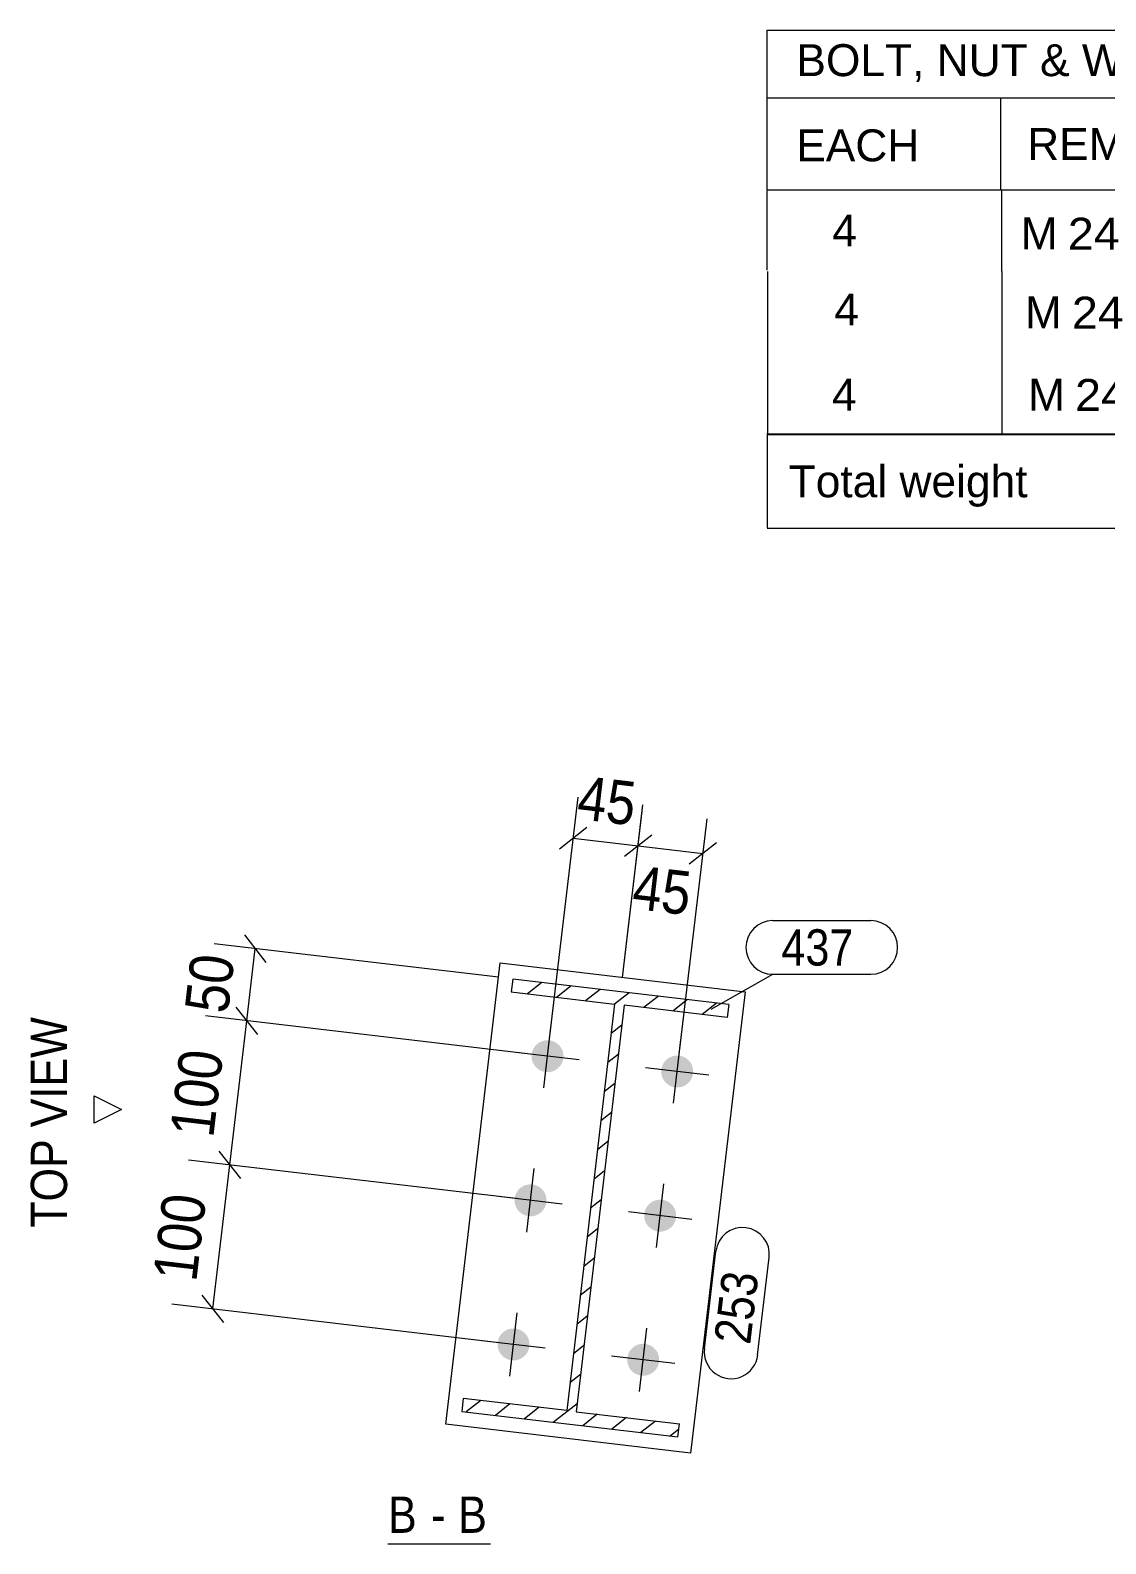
# Model space of a CAD drawing. Header units: millimetres. Extents: x 2 to 825, y 1 to 579.
# Drawn here: x 638 to 712.1, y 369.1 to 473.4 of the extents above; entities that cross this region are included whole.
import ezdxf

# ---------------------------------------------------------------- set-up
doc = ezdxf.new("R2010")
doc.units = ezdxf.units.MM
doc.linetypes.add('XKITLINE00', pattern=[0])
doc.linetypes.add('XKITLINE03', pattern=[6, 3, -1, 1, -1])
for name, color, linetype, lineweight in [('Bolt', 3, 'Continuous', 0), ('Dimensions', 7, 'Continuous', 0), ('OtherObjectType', 7, 'Continuous', 0), ('Part', 2, 'Continuous', 0), ('PartMark', 7, 'Continuous', 0)]:
    doc.layers.add(name, color=color, linetype=linetype, lineweight=lineweight)
doc.styles.add('ARIAL', font='ARIAL.TTF')
doc.styles.add('ARIAL_NARROW', font='ARIALN.TTF')

# ---------------------------------------------------------------- blocks, each defined once
blk = doc.blocks.new('*A2')
at = {"layer": 'Part', "color": 7, "linetype": 'XKITLINE00', "lineweight": 0}
for p, q in [((673.25, 407.78), (672.25, 407)), ((675.26, 407.55), (674.26, 406.76)), ((677.26, 407.31), (676.26, 406.52)), ((679.27, 407.07), (678.26, 406.28)), ((681.28, 406.84), (680.28, 406.05)), ((683.28, 406.6), (682.28, 405.81)), ((685.29, 406.36), (684.29, 405.57)), ((678.75, 404.84), (678.03, 404.27)), ((678.51, 402.83), (677.79, 402.27)), ((678.27, 400.83), (677.55, 400.26)), ((678.04, 398.82), (677.32, 398.25)), ((677.8, 396.82), (677.08, 396.25)), ((677.56, 394.81), (676.84, 394.24)), ((677.33, 392.8), (676.61, 392.23)), ((677.09, 390.8), (676.37, 390.23)), ((676.85, 388.79), (676.13, 388.22)), ((676.62, 386.78), (675.89, 386.21)), ((676.38, 384.78), (675.66, 384.21)), ((676.14, 382.77), (675.42, 382.2)), ((675.91, 380.76), (675.18, 380.19)), ((669.03, 378.98), (668.03, 378.19)), ((671.04, 378.74), (670.04, 377.95)), ((675.67, 378.76), (674.05, 377.48)), ((673.05, 378.51), (672.05, 377.72)), ((677.06, 378.03), (676.06, 377.24)), ((679.07, 377.8), (678.07, 377.01)), ((681.07, 377.56), (680.07, 376.77)), ((682.69, 377.01), (682.08, 376.53))]:
    blk.add_line(p, q, dxfattribs=at)
blk = doc.blocks.new('*A102')
at = {"layer": 'Bolt'}
for points in [[(672.55, 402.86), (672.55, 402.89), (672.56, 402.91), (672.56, 402.94), (672.57, 402.97), (672.57, 402.99), (672.58, 403.02), (672.59, 403.04), (672.6, 403.07), (672.61, 403.09), (672.62, 403.12), (672.63, 403.14), (672.64, 403.17), (672.65, 403.19), (672.66, 403.22), (672.68, 403.24), (672.69, 403.26), (672.7, 403.29), (672.72, 403.31), (672.73, 403.33), (672.75, 403.35), (672.77, 403.38), (672.78, 403.4), (672.8, 403.42), (672.82, 403.44), (672.84, 403.46), (672.85, 403.48), (672.87, 403.5), (672.89, 403.51), (672.91, 403.53), (672.93, 403.55), (672.96, 403.57), (672.98, 403.58), (673, 403.6), (673.02, 403.62), (673.04, 403.63), (673.07, 403.64), (673.09, 403.66), (673.11, 403.67), (673.14, 403.68), (673.16, 403.7), (673.19, 403.71), (673.21, 403.72), (673.24, 403.73), (673.26, 403.74), (673.29, 403.75), (673.31, 403.75), (673.34, 403.76), (673.36, 403.77), (673.39, 403.78), (673.42, 403.78), (673.44, 403.79), (673.47, 403.79), (673.5, 403.79), (673.52, 403.8), (673.55, 403.8), (673.58, 403.8), (673.6, 403.8), (673.63, 403.8), (673.66, 403.8), (673.68, 403.8), (673.71, 403.8), (673.74, 403.8), (673.77, 403.8), (673.79, 403.79), (673.82, 403.79), (673.85, 403.78), (673.87, 403.78), (673.9, 403.77), (673.92, 403.77), (673.95, 403.76), (673.98, 403.75), (674, 403.74), (674.03, 403.73), (674.05, 403.72), (674.08, 403.71), (674.1, 403.7), (674.13, 403.69), (674.15, 403.68), (674.17, 403.66), (674.2, 403.65), (674.22, 403.64), (674.24, 403.62), (674.27, 403.61), (674.29, 403.59), (674.31, 403.57), (674.33, 403.56), (674.35, 403.54), (674.37, 403.52), (674.39, 403.5), (674.41, 403.49), (674.43, 403.47), (674.45, 403.45), (674.47, 403.43), (674.48, 403.41), (674.5, 403.38), (674.52, 403.36), (674.53, 403.34), (674.55, 403.32), (674.56, 403.3), (674.58, 403.27), (674.59, 403.25), (674.6, 403.23), (674.62, 403.2), (674.63, 403.18), (674.64, 403.15), (674.65, 403.13), (674.66, 403.1), (674.67, 403.08), (674.68, 403.05), (674.69, 403.03), (674.7, 403), (674.7, 402.98), (674.71, 402.95), (674.71, 402.92), (674.72, 402.9), (674.72, 402.87), (674.73, 402.84), (674.73, 402.82), (674.73, 402.79), (674.74, 402.76), (674.74, 402.74), (674.74, 402.71), (674.74, 402.68), (674.74, 402.66), (674.73, 402.63), (674.73, 402.6), (674.73, 402.57), (674.73, 402.55), (674.72, 402.52), (674.72, 402.49), (674.71, 402.47), (674.71, 402.44), (674.7, 402.42), (674.69, 402.39), (674.68, 402.36), (674.67, 402.34), (674.67, 402.31), (674.66, 402.29), (674.64, 402.26), (674.63, 402.24), (674.62, 402.21), (674.61, 402.19), (674.6, 402.17), (674.58, 402.14), (674.57, 402.12), (674.55, 402.1), (674.54, 402.07), (674.52, 402.05), (674.51, 402.03), (674.49, 402.01), (674.47, 401.99), (674.46, 401.97), (674.44, 401.95), (674.42, 401.93), (674.4, 401.91), (674.38, 401.89), (674.36, 401.87), (674.34, 401.86), (674.32, 401.84), (674.3, 401.82), (674.27, 401.81), (674.25, 401.79), (674.23, 401.78), (674.21, 401.76), (674.18, 401.75), (674.16, 401.74), (674.14, 401.72), (674.11, 401.71), (674.09, 401.7), (674.06, 401.69), (674.04, 401.68), (674.01, 401.67), (673.99, 401.66), (673.96, 401.65), (673.94, 401.65), (673.91, 401.64), (673.88, 401.63), (673.86, 401.63), (673.83, 401.62), (673.8, 401.62), (673.78, 401.61), (673.75, 401.61), (673.72, 401.61), (673.7, 401.61), (673.67, 401.6), (673.64, 401.6), (673.62, 401.6), (673.59, 401.6), (673.56, 401.61), (673.53, 401.61), (673.51, 401.61), (673.48, 401.61), (673.45, 401.62), (673.43, 401.62), (673.4, 401.63), (673.37, 401.64), (673.35, 401.64), (673.32, 401.65), (673.3, 401.66), (673.27, 401.67), (673.25, 401.68), (673.22, 401.69), (673.2, 401.7), (673.17, 401.71), (673.15, 401.72), (673.12, 401.73), (673.1, 401.74), (673.08, 401.76), (673.05, 401.77), (673.03, 401.79), (673.01, 401.8), (672.99, 401.82), (672.96, 401.83), (672.94, 401.85), (672.92, 401.87), (672.9, 401.88), (672.88, 401.9), (672.86, 401.92), (672.84, 401.94), (672.83, 401.96), (672.81, 401.98), (672.79, 402), (672.77, 402.02), (672.76, 402.04), (672.74, 402.07), (672.73, 402.09), (672.71, 402.11), (672.7, 402.13), (672.68, 402.16), (672.67, 402.18), (672.66, 402.2), (672.64, 402.23), (672.63, 402.25), (672.62, 402.28), (672.61, 402.3), (672.6, 402.33), (672.59, 402.35), (672.59, 402.38), (672.58, 402.4), (672.57, 402.43), (672.56, 402.46), (672.56, 402.48), (672.55, 402.51), (672.55, 402.54), (672.55, 402.56), (672.54, 402.59), (672.54, 402.62), (672.54, 402.64), (672.54, 402.67), (672.54, 402.7), (672.54, 402.72), (672.54, 402.75), (672.54, 402.78), (672.54, 402.81), (672.54, 402.83)], [(681.49, 401.8), (681.49, 401.83), (681.49, 401.86), (681.5, 401.88), (681.51, 401.91), (681.51, 401.94), (681.52, 401.96), (681.53, 401.99), (681.54, 402.01), (681.55, 402.04), (681.56, 402.06), (681.57, 402.09), (681.58, 402.11), (681.59, 402.14), (681.6, 402.16), (681.61, 402.19), (681.63, 402.21), (681.64, 402.23), (681.66, 402.26), (681.67, 402.28), (681.69, 402.3), (681.7, 402.32), (681.72, 402.34), (681.74, 402.36), (681.76, 402.38), (681.77, 402.4), (681.79, 402.42), (681.81, 402.44), (681.83, 402.46), (681.85, 402.48), (681.87, 402.5), (681.89, 402.51), (681.91, 402.53), (681.94, 402.54), (681.96, 402.56), (681.98, 402.58), (682, 402.59), (682.03, 402.6), (682.05, 402.62), (682.07, 402.63), (682.1, 402.64), (682.12, 402.65), (682.15, 402.66), (682.17, 402.67), (682.2, 402.68), (682.22, 402.69), (682.25, 402.7), (682.28, 402.71), (682.3, 402.71), (682.33, 402.72), (682.35, 402.73), (682.38, 402.73), (682.41, 402.74), (682.43, 402.74), (682.46, 402.74), (682.49, 402.75), (682.51, 402.75), (682.54, 402.75), (682.57, 402.75), (682.6, 402.75), (682.62, 402.75), (682.65, 402.75), (682.68, 402.74), (682.7, 402.74), (682.73, 402.74), (682.76, 402.73), (682.78, 402.73), (682.81, 402.72), (682.84, 402.72), (682.86, 402.71), (682.89, 402.7), (682.91, 402.7), (682.94, 402.69), (682.97, 402.68), (682.99, 402.67), (683.02, 402.66), (683.04, 402.65), (683.06, 402.63), (683.09, 402.62), (683.11, 402.61), (683.14, 402.6), (683.16, 402.58), (683.18, 402.57), (683.2, 402.55), (683.23, 402.54), (683.25, 402.52), (683.27, 402.5), (683.29, 402.49), (683.31, 402.47), (683.33, 402.45), (683.35, 402.43), (683.37, 402.41), (683.39, 402.39), (683.4, 402.37), (683.42, 402.35), (683.44, 402.33), (683.45, 402.31), (683.47, 402.29), (683.49, 402.26), (683.5, 402.24), (683.52, 402.22), (683.53, 402.2), (683.54, 402.17), (683.55, 402.15), (683.57, 402.12), (683.58, 402.1), (683.59, 402.08), (683.6, 402.05), (683.61, 402.02), (683.62, 402), (683.63, 401.97), (683.63, 401.95), (683.64, 401.92), (683.65, 401.9), (683.65, 401.87), (683.66, 401.84), (683.66, 401.82), (683.67, 401.79), (683.67, 401.76), (683.67, 401.74), (683.67, 401.71), (683.67, 401.68), (683.67, 401.65), (683.67, 401.63), (683.67, 401.6), (683.67, 401.57), (683.67, 401.55), (683.67, 401.52), (683.66, 401.49), (683.66, 401.47), (683.65, 401.44), (683.65, 401.41), (683.64, 401.39), (683.64, 401.36), (683.63, 401.34), (683.62, 401.31), (683.61, 401.28), (683.6, 401.26), (683.59, 401.23), (683.58, 401.21), (683.57, 401.18), (683.56, 401.16), (683.55, 401.14), (683.53, 401.11), (683.52, 401.09), (683.51, 401.07), (683.49, 401.04), (683.48, 401.02), (683.46, 401), (683.45, 400.98), (683.43, 400.96), (683.41, 400.93), (683.39, 400.91), (683.38, 400.89), (683.36, 400.88), (683.34, 400.86), (683.32, 400.84), (683.3, 400.82), (683.28, 400.8), (683.26, 400.79), (683.23, 400.77), (683.21, 400.75), (683.19, 400.74), (683.17, 400.72), (683.15, 400.71), (683.12, 400.69), (683.1, 400.68), (683.07, 400.67), (683.05, 400.66), (683.03, 400.65), (683, 400.63), (682.98, 400.62), (682.95, 400.62), (682.93, 400.61), (682.9, 400.6), (682.87, 400.59), (682.85, 400.58), (682.82, 400.58), (682.79, 400.57), (682.77, 400.57), (682.74, 400.56), (682.72, 400.56), (682.69, 400.55), (682.66, 400.55), (682.63, 400.55), (682.61, 400.55), (682.58, 400.55), (682.55, 400.55), (682.53, 400.55), (682.5, 400.55), (682.47, 400.55), (682.45, 400.56), (682.42, 400.56), (682.39, 400.56), (682.37, 400.57), (682.34, 400.57), (682.31, 400.58), (682.29, 400.59), (682.26, 400.59), (682.24, 400.6), (682.21, 400.61), (682.18, 400.62), (682.16, 400.63), (682.13, 400.64), (682.11, 400.65), (682.09, 400.66), (682.06, 400.68), (682.04, 400.69), (682.01, 400.7), (681.99, 400.72), (681.97, 400.73), (681.95, 400.75), (681.92, 400.76), (681.9, 400.78), (681.88, 400.79), (681.86, 400.81), (681.84, 400.83), (681.82, 400.85), (681.8, 400.87), (681.78, 400.89), (681.76, 400.91), (681.75, 400.93), (681.73, 400.95), (681.71, 400.97), (681.69, 400.99), (681.68, 401.01), (681.66, 401.03), (681.65, 401.06), (681.63, 401.08), (681.62, 401.1), (681.61, 401.13), (681.59, 401.15), (681.58, 401.17), (681.57, 401.2), (681.56, 401.22), (681.55, 401.25), (681.54, 401.27), (681.53, 401.3), (681.52, 401.32), (681.52, 401.35), (681.51, 401.38), (681.5, 401.4), (681.5, 401.43), (681.49, 401.46), (681.49, 401.48), (681.48, 401.51), (681.48, 401.54), (681.48, 401.56), (681.48, 401.59), (681.48, 401.62), (681.47, 401.64), (681.47, 401.67), (681.48, 401.7), (681.48, 401.72), (681.48, 401.75), (681.48, 401.78)], [(671.38, 392.93), (671.38, 392.95), (671.38, 392.98), (671.39, 393.01), (671.4, 393.03), (671.4, 393.06), (671.41, 393.09), (671.42, 393.11), (671.43, 393.14), (671.44, 393.16), (671.45, 393.19), (671.46, 393.21), (671.47, 393.24), (671.48, 393.26), (671.49, 393.29), (671.5, 393.31), (671.52, 393.33), (671.53, 393.36), (671.55, 393.38), (671.56, 393.4), (671.58, 393.42), (671.59, 393.44), (671.61, 393.47), (671.63, 393.49), (671.65, 393.51), (671.66, 393.53), (671.68, 393.55), (671.7, 393.57), (671.72, 393.58), (671.74, 393.6), (671.76, 393.62), (671.78, 393.64), (671.8, 393.65), (671.83, 393.67), (671.85, 393.68), (671.87, 393.7), (671.89, 393.71), (671.92, 393.73), (671.94, 393.74), (671.96, 393.75), (671.99, 393.76), (672.01, 393.78), (672.04, 393.79), (672.06, 393.8), (672.09, 393.81), (672.11, 393.82), (672.14, 393.82), (672.17, 393.83), (672.19, 393.84), (672.22, 393.84), (672.24, 393.85), (672.27, 393.86), (672.3, 393.86), (672.32, 393.86), (672.35, 393.87), (672.38, 393.87), (672.4, 393.87), (672.43, 393.87), (672.46, 393.87), (672.49, 393.87), (672.51, 393.87), (672.54, 393.87), (672.57, 393.87), (672.59, 393.86), (672.62, 393.86), (672.65, 393.86), (672.67, 393.85), (672.7, 393.85), (672.73, 393.84), (672.75, 393.83), (672.78, 393.83), (672.8, 393.82), (672.83, 393.81), (672.86, 393.8), (672.88, 393.79), (672.91, 393.78), (672.93, 393.77), (672.95, 393.76), (672.98, 393.75), (673, 393.73), (673.03, 393.72), (673.05, 393.7), (673.07, 393.69), (673.09, 393.68), (673.12, 393.66), (673.14, 393.64), (673.16, 393.63), (673.18, 393.61), (673.2, 393.59), (673.22, 393.57), (673.24, 393.55), (673.26, 393.54), (673.28, 393.52), (673.29, 393.5), (673.31, 393.47), (673.33, 393.45), (673.34, 393.43), (673.36, 393.41), (673.38, 393.39), (673.39, 393.37), (673.41, 393.34), (673.42, 393.32), (673.43, 393.3), (673.44, 393.27), (673.46, 393.25), (673.47, 393.22), (673.48, 393.2), (673.49, 393.17), (673.5, 393.15), (673.51, 393.12), (673.52, 393.1), (673.52, 393.07), (673.53, 393.05), (673.54, 393.02), (673.54, 392.99), (673.55, 392.97), (673.55, 392.94), (673.56, 392.91), (673.56, 392.89), (673.56, 392.86), (673.56, 392.83), (673.56, 392.81), (673.56, 392.78), (673.56, 392.75), (673.56, 392.72), (673.56, 392.7), (673.56, 392.67), (673.56, 392.64), (673.55, 392.62), (673.55, 392.59), (673.54, 392.56), (673.54, 392.54), (673.53, 392.51), (673.53, 392.48), (673.52, 392.46), (673.51, 392.43), (673.5, 392.41), (673.49, 392.38), (673.48, 392.36), (673.47, 392.33), (673.46, 392.31), (673.45, 392.28), (673.44, 392.26), (673.42, 392.24), (673.41, 392.21), (673.4, 392.19), (673.38, 392.17), (673.37, 392.14), (673.35, 392.12), (673.34, 392.1), (673.32, 392.08), (673.3, 392.06), (673.28, 392.04), (673.27, 392.02), (673.25, 392), (673.23, 391.98), (673.21, 391.96), (673.19, 391.94), (673.17, 391.93), (673.15, 391.91), (673.12, 391.89), (673.1, 391.88), (673.08, 391.86), (673.06, 391.85), (673.04, 391.83), (673.01, 391.82), (672.99, 391.81), (672.96, 391.79), (672.94, 391.78), (672.92, 391.77), (672.89, 391.76), (672.87, 391.75), (672.84, 391.74), (672.82, 391.73), (672.79, 391.72), (672.76, 391.71), (672.74, 391.71), (672.71, 391.7), (672.68, 391.69), (672.66, 391.69), (672.63, 391.69), (672.61, 391.68), (672.58, 391.68), (672.55, 391.68), (672.52, 391.67), (672.5, 391.67), (672.47, 391.67), (672.44, 391.67), (672.42, 391.67), (672.39, 391.68), (672.36, 391.68), (672.34, 391.68), (672.31, 391.68), (672.28, 391.69), (672.26, 391.69), (672.23, 391.7), (672.2, 391.7), (672.18, 391.71), (672.15, 391.72), (672.13, 391.73), (672.1, 391.73), (672.07, 391.74), (672.05, 391.75), (672.02, 391.76), (672, 391.78), (671.98, 391.79), (671.95, 391.8), (671.93, 391.81), (671.9, 391.83), (671.88, 391.84), (671.86, 391.85), (671.84, 391.87), (671.81, 391.89), (671.79, 391.9), (671.77, 391.92), (671.75, 391.94), (671.73, 391.95), (671.71, 391.97), (671.69, 391.99), (671.67, 392.01), (671.65, 392.03), (671.64, 392.05), (671.62, 392.07), (671.6, 392.09), (671.58, 392.11), (671.57, 392.13), (671.55, 392.16), (671.54, 392.18), (671.52, 392.2), (671.51, 392.23), (671.5, 392.25), (671.48, 392.27), (671.47, 392.3), (671.46, 392.32), (671.45, 392.35), (671.44, 392.37), (671.43, 392.4), (671.42, 392.42), (671.41, 392.45), (671.41, 392.47), (671.4, 392.5), (671.39, 392.53), (671.39, 392.55), (671.38, 392.58), (671.38, 392.61), (671.37, 392.63), (671.37, 392.66), (671.37, 392.69), (671.37, 392.71), (671.37, 392.74), (671.36, 392.77), (671.36, 392.79), (671.37, 392.82), (671.37, 392.85), (671.37, 392.87), (671.37, 392.9)], [(680.31, 391.87), (680.32, 391.9), (680.32, 391.93), (680.33, 391.95), (680.33, 391.98), (680.34, 392.01), (680.35, 392.03), (680.36, 392.06), (680.37, 392.08), (680.37, 392.11), (680.38, 392.13), (680.39, 392.16), (680.41, 392.18), (680.42, 392.21), (680.43, 392.23), (680.44, 392.25), (680.46, 392.28), (680.47, 392.3), (680.48, 392.32), (680.5, 392.35), (680.52, 392.37), (680.53, 392.39), (680.55, 392.41), (680.57, 392.43), (680.58, 392.45), (680.6, 392.47), (680.62, 392.49), (680.64, 392.51), (680.66, 392.53), (680.68, 392.55), (680.7, 392.56), (680.72, 392.58), (680.74, 392.6), (680.76, 392.61), (680.79, 392.63), (680.81, 392.64), (680.83, 392.66), (680.86, 392.67), (680.88, 392.69), (680.9, 392.7), (680.93, 392.71), (680.95, 392.72), (680.98, 392.73), (681, 392.74), (681.03, 392.75), (681.05, 392.76), (681.08, 392.77), (681.1, 392.78), (681.13, 392.78), (681.16, 392.79), (681.18, 392.8), (681.21, 392.8), (681.24, 392.8), (681.26, 392.81), (681.29, 392.81), (681.32, 392.81), (681.34, 392.82), (681.37, 392.82), (681.4, 392.82), (681.42, 392.82), (681.45, 392.82), (681.48, 392.82), (681.5, 392.81), (681.53, 392.81), (681.56, 392.81), (681.59, 392.8), (681.61, 392.8), (681.64, 392.79), (681.66, 392.79), (681.69, 392.78), (681.72, 392.77), (681.74, 392.76), (681.77, 392.76), (681.79, 392.75), (681.82, 392.74), (681.84, 392.73), (681.87, 392.71), (681.89, 392.7), (681.92, 392.69), (681.94, 392.68), (681.96, 392.66), (681.99, 392.65), (682.01, 392.64), (682.03, 392.62), (682.05, 392.6), (682.07, 392.59), (682.1, 392.57), (682.12, 392.55), (682.14, 392.54), (682.16, 392.52), (682.18, 392.5), (682.2, 392.48), (682.21, 392.46), (682.23, 392.44), (682.25, 392.42), (682.27, 392.4), (682.28, 392.38), (682.3, 392.36), (682.31, 392.33), (682.33, 392.31), (682.34, 392.29), (682.36, 392.26), (682.37, 392.24), (682.38, 392.22), (682.39, 392.19), (682.41, 392.17), (682.42, 392.14), (682.43, 392.12), (682.44, 392.09), (682.45, 392.07), (682.45, 392.04), (682.46, 392.02), (682.47, 391.99), (682.47, 391.96), (682.48, 391.94), (682.49, 391.91), (682.49, 391.88), (682.49, 391.86), (682.5, 391.83), (682.5, 391.8), (682.5, 391.78), (682.5, 391.75), (682.5, 391.72), (682.5, 391.7), (682.5, 391.67), (682.5, 391.64), (682.5, 391.62), (682.5, 391.59), (682.49, 391.56), (682.49, 391.54), (682.48, 391.51), (682.48, 391.48), (682.47, 391.46), (682.46, 391.43), (682.46, 391.4), (682.45, 391.38), (682.44, 391.35), (682.43, 391.33), (682.42, 391.3), (682.41, 391.28), (682.4, 391.25), (682.39, 391.23), (682.38, 391.2), (682.36, 391.18), (682.35, 391.16), (682.34, 391.13), (682.32, 391.11), (682.31, 391.09), (682.29, 391.07), (682.27, 391.05), (682.26, 391.02), (682.24, 391), (682.22, 390.98), (682.2, 390.96), (682.18, 390.94), (682.17, 390.93), (682.15, 390.91), (682.13, 390.89), (682.1, 390.87), (682.08, 390.85), (682.06, 390.84), (682.04, 390.82), (682.02, 390.81), (682, 390.79), (681.97, 390.78), (681.95, 390.76), (681.93, 390.75), (681.9, 390.74), (681.88, 390.73), (681.85, 390.71), (681.83, 390.7), (681.8, 390.69), (681.78, 390.68), (681.75, 390.68), (681.73, 390.67), (681.7, 390.66), (681.68, 390.65), (681.65, 390.65), (681.62, 390.64), (681.6, 390.63), (681.57, 390.63), (681.54, 390.63), (681.52, 390.62), (681.49, 390.62), (681.46, 390.62), (681.44, 390.62), (681.41, 390.62), (681.38, 390.62), (681.35, 390.62), (681.33, 390.62), (681.3, 390.62), (681.27, 390.63), (681.25, 390.63), (681.22, 390.63), (681.19, 390.64), (681.17, 390.64), (681.14, 390.65), (681.11, 390.66), (681.09, 390.66), (681.06, 390.67), (681.04, 390.68), (681.01, 390.69), (680.99, 390.7), (680.96, 390.71), (680.94, 390.72), (680.91, 390.73), (680.89, 390.74), (680.87, 390.76), (680.84, 390.77), (680.82, 390.79), (680.8, 390.8), (680.77, 390.82), (680.75, 390.83), (680.73, 390.85), (680.71, 390.86), (680.69, 390.88), (680.67, 390.9), (680.65, 390.92), (680.63, 390.94), (680.61, 390.96), (680.59, 390.97), (680.57, 390.99), (680.56, 391.02), (680.54, 391.04), (680.52, 391.06), (680.51, 391.08), (680.49, 391.1), (680.48, 391.12), (680.46, 391.15), (680.45, 391.17), (680.44, 391.19), (680.42, 391.22), (680.41, 391.24), (680.4, 391.27), (680.39, 391.29), (680.38, 391.32), (680.37, 391.34), (680.36, 391.37), (680.35, 391.39), (680.34, 391.42), (680.34, 391.44), (680.33, 391.47), (680.32, 391.5), (680.32, 391.52), (680.32, 391.55), (680.31, 391.58), (680.31, 391.6), (680.31, 391.63), (680.3, 391.66), (680.3, 391.68), (680.3, 391.71), (680.3, 391.74), (680.3, 391.77), (680.31, 391.79), (680.31, 391.82), (680.31, 391.85)], [(670.2, 383), (670.21, 383.02), (670.21, 383.05), (670.22, 383.08), (670.22, 383.1), (670.23, 383.13), (670.24, 383.16), (670.25, 383.18), (670.26, 383.21), (670.26, 383.23), (670.27, 383.26), (670.28, 383.28), (670.3, 383.31), (670.31, 383.33), (670.32, 383.35), (670.33, 383.38), (670.35, 383.4), (670.36, 383.43), (670.37, 383.45), (670.39, 383.47), (670.41, 383.49), (670.42, 383.51), (670.44, 383.53), (670.46, 383.56), (670.47, 383.58), (670.49, 383.6), (670.51, 383.62), (670.53, 383.63), (670.55, 383.65), (670.57, 383.67), (670.59, 383.69), (670.61, 383.71), (670.63, 383.72), (670.65, 383.74), (670.68, 383.75), (670.7, 383.77), (670.72, 383.78), (670.75, 383.8), (670.77, 383.81), (670.79, 383.82), (670.82, 383.83), (670.84, 383.84), (670.87, 383.86), (670.89, 383.87), (670.92, 383.88), (670.94, 383.88), (670.97, 383.89), (670.99, 383.9), (671.02, 383.91), (671.05, 383.91), (671.07, 383.92), (671.1, 383.92), (671.13, 383.93), (671.15, 383.93), (671.18, 383.94), (671.21, 383.94), (671.23, 383.94), (671.26, 383.94), (671.29, 383.94), (671.31, 383.94), (671.34, 383.94), (671.37, 383.94), (671.39, 383.94), (671.42, 383.93), (671.45, 383.93), (671.48, 383.93), (671.5, 383.92), (671.53, 383.92), (671.55, 383.91), (671.58, 383.9), (671.61, 383.9), (671.63, 383.89), (671.66, 383.88), (671.68, 383.87), (671.71, 383.86), (671.73, 383.85), (671.76, 383.84), (671.78, 383.83), (671.81, 383.81), (671.83, 383.8), (671.85, 383.79), (671.88, 383.77), (671.9, 383.76), (671.92, 383.74), (671.94, 383.73), (671.96, 383.71), (671.99, 383.7), (672.01, 383.68), (672.03, 383.66), (672.05, 383.64), (672.07, 383.62), (672.09, 383.6), (672.1, 383.58), (672.12, 383.56), (672.14, 383.54), (672.16, 383.52), (672.17, 383.5), (672.19, 383.48), (672.2, 383.46), (672.22, 383.43), (672.23, 383.41), (672.25, 383.39), (672.26, 383.37), (672.27, 383.34), (672.28, 383.32), (672.3, 383.29), (672.31, 383.27), (672.32, 383.24), (672.33, 383.22), (672.34, 383.19), (672.34, 383.17), (672.35, 383.14), (672.36, 383.11), (672.36, 383.09), (672.37, 383.06), (672.38, 383.04), (672.38, 383.01), (672.38, 382.98), (672.39, 382.96), (672.39, 382.93), (672.39, 382.9), (672.39, 382.87), (672.39, 382.85), (672.39, 382.82), (672.39, 382.79), (672.39, 382.77), (672.39, 382.74), (672.39, 382.71), (672.38, 382.69), (672.38, 382.66), (672.37, 382.63), (672.37, 382.61), (672.36, 382.58), (672.35, 382.55), (672.35, 382.53), (672.34, 382.5), (672.33, 382.48), (672.32, 382.45), (672.31, 382.43), (672.3, 382.4), (672.29, 382.38), (672.28, 382.35), (672.27, 382.33), (672.25, 382.3), (672.24, 382.28), (672.23, 382.26), (672.21, 382.24), (672.2, 382.21), (672.18, 382.19), (672.16, 382.17), (672.15, 382.15), (672.13, 382.13), (672.11, 382.11), (672.09, 382.09), (672.07, 382.07), (672.06, 382.05), (672.04, 382.03), (672.02, 382.01), (671.99, 381.99), (671.97, 381.98), (671.95, 381.96), (671.93, 381.95), (671.91, 381.93), (671.89, 381.92), (671.86, 381.9), (671.84, 381.89), (671.82, 381.87), (671.79, 381.86), (671.77, 381.85), (671.74, 381.84), (671.72, 381.83), (671.69, 381.82), (671.67, 381.81), (671.64, 381.8), (671.62, 381.79), (671.59, 381.78), (671.57, 381.78), (671.54, 381.77), (671.51, 381.76), (671.49, 381.76), (671.46, 381.75), (671.43, 381.75), (671.41, 381.75), (671.38, 381.74), (671.35, 381.74), (671.33, 381.74), (671.3, 381.74), (671.27, 381.74), (671.24, 381.74), (671.22, 381.74), (671.19, 381.75), (671.16, 381.75), (671.14, 381.75), (671.11, 381.76), (671.08, 381.76), (671.06, 381.77), (671.03, 381.77), (671, 381.78), (670.98, 381.79), (670.95, 381.8), (670.93, 381.8), (670.9, 381.81), (670.88, 381.82), (670.85, 381.83), (670.83, 381.84), (670.8, 381.86), (670.78, 381.87), (670.76, 381.88), (670.73, 381.89), (670.71, 381.91), (670.69, 381.92), (670.66, 381.94), (670.64, 381.95), (670.62, 381.97), (670.6, 381.99), (670.58, 382), (670.56, 382.02), (670.54, 382.04), (670.52, 382.06), (670.5, 382.08), (670.48, 382.1), (670.46, 382.12), (670.45, 382.14), (670.43, 382.16), (670.41, 382.18), (670.4, 382.2), (670.38, 382.23), (670.37, 382.25), (670.35, 382.27), (670.34, 382.29), (670.33, 382.32), (670.31, 382.34), (670.3, 382.37), (670.29, 382.39), (670.28, 382.42), (670.27, 382.44), (670.26, 382.47), (670.25, 382.49), (670.24, 382.52), (670.23, 382.54), (670.23, 382.57), (670.22, 382.59), (670.21, 382.62), (670.21, 382.65), (670.21, 382.67), (670.2, 382.7), (670.2, 382.73), (670.2, 382.75), (670.19, 382.78), (670.19, 382.81), (670.19, 382.84), (670.19, 382.86), (670.19, 382.89), (670.2, 382.92), (670.2, 382.94), (670.2, 382.97)], [(679.14, 381.94), (679.15, 381.97), (679.15, 382), (679.16, 382.02), (679.16, 382.05), (679.17, 382.07), (679.18, 382.1), (679.18, 382.13), (679.19, 382.15), (679.2, 382.18), (679.21, 382.2), (679.22, 382.23), (679.23, 382.25), (679.25, 382.28), (679.26, 382.3), (679.27, 382.32), (679.28, 382.35), (679.3, 382.37), (679.31, 382.39), (679.33, 382.42), (679.34, 382.44), (679.36, 382.46), (679.38, 382.48), (679.39, 382.5), (679.41, 382.52), (679.43, 382.54), (679.45, 382.56), (679.47, 382.58), (679.49, 382.6), (679.51, 382.62), (679.53, 382.63), (679.55, 382.65), (679.57, 382.67), (679.59, 382.68), (679.61, 382.7), (679.64, 382.71), (679.66, 382.73), (679.68, 382.74), (679.71, 382.75), (679.73, 382.77), (679.76, 382.78), (679.78, 382.79), (679.8, 382.8), (679.83, 382.81), (679.85, 382.82), (679.88, 382.83), (679.91, 382.84), (679.93, 382.85), (679.96, 382.85), (679.98, 382.86), (680.01, 382.86), (680.04, 382.87), (680.06, 382.87), (680.09, 382.88), (680.12, 382.88), (680.14, 382.88), (680.17, 382.89), (680.2, 382.89), (680.22, 382.89), (680.25, 382.89), (680.28, 382.89), (680.31, 382.88), (680.33, 382.88), (680.36, 382.88), (680.39, 382.88), (680.41, 382.87), (680.44, 382.87), (680.47, 382.86), (680.49, 382.86), (680.52, 382.85), (680.54, 382.84), (680.57, 382.83), (680.6, 382.82), (680.62, 382.82), (680.65, 382.81), (680.67, 382.79), (680.7, 382.78), (680.72, 382.77), (680.74, 382.76), (680.77, 382.75), (680.79, 382.73), (680.81, 382.72), (680.84, 382.7), (680.86, 382.69), (680.88, 382.67), (680.9, 382.66), (680.92, 382.64), (680.94, 382.62), (680.97, 382.61), (680.98, 382.59), (681, 382.57), (681.02, 382.55), (681.04, 382.53), (681.06, 382.51), (681.08, 382.49), (681.09, 382.47), (681.11, 382.45), (681.13, 382.42), (681.14, 382.4), (681.16, 382.38), (681.17, 382.36), (681.18, 382.33), (681.2, 382.31), (681.21, 382.29), (681.22, 382.26), (681.23, 382.24), (681.24, 382.21), (681.25, 382.19), (681.26, 382.16), (681.27, 382.14), (681.28, 382.11), (681.29, 382.09), (681.3, 382.06), (681.3, 382.03), (681.31, 382.01), (681.31, 381.98), (681.32, 381.95), (681.32, 381.93), (681.32, 381.9), (681.33, 381.87), (681.33, 381.85), (681.33, 381.82), (681.33, 381.79), (681.33, 381.77), (681.33, 381.74), (681.33, 381.71), (681.33, 381.68), (681.32, 381.66), (681.32, 381.63), (681.32, 381.6), (681.31, 381.58), (681.31, 381.55), (681.3, 381.52), (681.29, 381.5), (681.28, 381.47), (681.28, 381.45), (681.27, 381.42), (681.26, 381.4), (681.25, 381.37), (681.24, 381.35), (681.23, 381.32), (681.22, 381.3), (681.2, 381.27), (681.19, 381.25), (681.18, 381.23), (681.16, 381.2), (681.15, 381.18), (681.13, 381.16), (681.12, 381.14), (681.1, 381.11), (681.08, 381.09), (681.07, 381.07), (681.05, 381.05), (681.03, 381.03), (681.01, 381.01), (680.99, 380.99), (680.97, 380.98), (680.95, 380.96), (680.93, 380.94), (680.91, 380.92), (680.89, 380.91), (680.87, 380.89), (680.85, 380.88), (680.82, 380.86), (680.8, 380.85), (680.78, 380.83), (680.75, 380.82), (680.73, 380.81), (680.71, 380.79), (680.68, 380.78), (680.66, 380.77), (680.63, 380.76), (680.61, 380.75), (680.58, 380.74), (680.56, 380.74), (680.53, 380.73), (680.5, 380.72), (680.48, 380.71), (680.45, 380.71), (680.42, 380.7), (680.4, 380.7), (680.37, 380.7), (680.34, 380.69), (680.32, 380.69), (680.29, 380.69), (680.26, 380.69), (680.24, 380.69), (680.21, 380.69), (680.18, 380.69), (680.16, 380.69), (680.13, 380.69), (680.1, 380.69), (680.07, 380.7), (680.05, 380.7), (680.02, 380.71), (680, 380.71), (679.97, 380.72), (679.94, 380.72), (679.92, 380.73), (679.89, 380.74), (679.87, 380.75), (679.84, 380.76), (679.82, 380.77), (679.79, 380.78), (679.77, 380.79), (679.74, 380.8), (679.72, 380.81), (679.69, 380.83), (679.67, 380.84), (679.65, 380.85), (679.62, 380.87), (679.6, 380.88), (679.58, 380.9), (679.56, 380.92), (679.54, 380.93), (679.52, 380.95), (679.5, 380.97), (679.48, 380.99), (679.46, 381), (679.44, 381.02), (679.42, 381.04), (679.4, 381.06), (679.38, 381.08), (679.37, 381.11), (679.35, 381.13), (679.33, 381.15), (679.32, 381.17), (679.3, 381.19), (679.29, 381.22), (679.28, 381.24), (679.26, 381.26), (679.25, 381.29), (679.24, 381.31), (679.23, 381.34), (679.22, 381.36), (679.21, 381.39), (679.2, 381.41), (679.19, 381.44), (679.18, 381.46), (679.17, 381.49), (679.17, 381.51), (679.16, 381.54), (679.15, 381.57), (679.15, 381.59), (679.14, 381.62), (679.14, 381.65), (679.14, 381.67), (679.13, 381.7), (679.13, 381.73), (679.13, 381.75), (679.13, 381.78), (679.13, 381.81), (679.13, 381.83), (679.13, 381.86), (679.14, 381.89), (679.14, 381.92)]]:
    blk.add_hatch(color=3, dxfattribs=at).paths.add_polyline_path(points, flags=17)
at = {"layer": 'Bolt', "color": 3, "linetype": 'XKITLINE00', "lineweight": 0}
for p, q in [((673.38, 400.52), (673.89, 404.89)), ((682.32, 399.46), (682.83, 403.83)), ((675.82, 402.45), (671.45, 402.96)), ((684.76, 401.39), (680.39, 401.91)), ((672.21, 390.59), (672.72, 394.96)), ((681.14, 389.53), (681.66, 393.9)), ((674.65, 392.51), (670.28, 393.03)), ((683.59, 391.46), (679.22, 391.98)), ((671.03, 380.66), (671.55, 385.03)), ((679.97, 379.6), (680.49, 383.97)), ((673.48, 382.58), (669.11, 383.1)), ((682.42, 381.53), (678.05, 382.04))]:
    blk.add_line(p, q, dxfattribs=at)
blk = doc.blocks.new('*A103')
at = {"layer": 'Part', "color": 2, "linetype": 'XKITLINE00', "lineweight": 0}
for p, q in [((671.24, 408.02), (671.14, 407.13)), ((686.14, 406.26), (671.24, 408.02)), ((671.14, 407.13), (678.26, 406.29)), ((678.26, 406.29), (674.96, 378.28)), ((678.91, 406.21), (675.6, 378.2)), ((686.03, 405.37), (678.91, 406.21)), ((686.14, 406.26), (686.03, 405.37)), ((667.83, 379.12), (667.73, 378.23)), ((674.96, 378.28), (667.83, 379.12)), ((667.73, 378.23), (682.62, 376.47)), ((675.6, 378.2), (682.73, 377.36)), ((682.62, 376.47), (682.73, 377.36))]:
    blk.add_line(p, q, dxfattribs=at)
at = {"layer": 'Part', "color": 7, "linetype": 'XKITLINE03', "lineweight": 0}
blk.add_line((676.93, 392.25), (676.93, 392.25), dxfattribs=at)
blk = doc.blocks.new('*A104')
at = {"layer": 'Part', "color": 2, "linetype": 'XKITLINE00', "lineweight": 0}
for p, q in [((666.62, 377.35), (670.37, 409.13)), ((670.37, 409.13), (687.25, 407.14)), ((687.25, 407.14), (683.5, 375.36)), ((683.5, 375.36), (666.62, 377.35))]:
    blk.add_line(p, q, dxfattribs=at)
blk = doc.blocks.new('*A144')
at = {"layer": 'OtherObjectType', "color": 7, "linetype": 'XKITLINE00', "lineweight": 0}
for p, q in [((688.76, 473.4), (688.75, 462.4)), ((688.76, 473.4), (814.88, 473.4)), ((814.88, 473.4), (814.88, 462.4)), ((688.75, 468.75), (814.88, 468.75)), ((704.87, 468.76), (704.87, 462.4)), ((764.57, 468.76), (764.57, 462.4)), ((790.47, 468.74), (790.47, 462.4)), ((688.76, 462.37), (688.76, 456.87)), ((688.77, 462.4), (814.88, 462.4)), ((704.92, 462.4), (704.92, 456.78)), ((764.57, 462.4), (764.57, 456.78)), ((790.5, 462.4), (790.5, 456.9)), ((814.88, 462.4), (814.88, 456.9)), ((688.79, 456.78), (688.79, 451.17)), ((704.95, 456.78), (704.95, 451.16)), ((764.57, 456.78), (764.57, 451.16)), ((790.5, 456.78), (790.5, 451.28)), ((814.88, 456.78), (814.88, 451.28)), ((688.79, 451.15), (688.79, 445.58)), ((704.95, 451.16), (704.95, 445.54)), ((764.57, 451.16), (764.57, 445.54)), ((790.5, 451.16), (790.5, 445.55)), ((814.88, 451.16), (814.88, 445.55)), ((814.88, 445.55), (688.75, 445.58)), ((688.78, 445.54), (688.78, 439.14)), ((688.85, 445.54), (814.87, 445.54)), ((790.5, 445.51), (790.5, 439.09)), ((814.87, 445.51), (814.87, 439.1)), ((688.77, 439.1), (814.87, 439.1))]:
    blk.add_line(p, q, dxfattribs=at)
at = {"layer": 'OtherObjectType', "color": 7, "style": 'ARIAL_NARROW'}
for s, width, p in [('BOLT, NUT & WASHERS MATERIAL LIST', 1.211571, (690.79, 470.24)), ('UNIT WEIGHT', 1.211571, (766.03, 466.17)), ('EACH', 1.211571, (690.78, 464.37)), ('REMARK', 1.211571, (706.7, 464.46)), ('WEIGHT (KG)', 1.211571, (791.78, 464.55)), (' KG/1000', 1.211571, (770.02, 463.08)), ('4', 1.211571, (693.26, 458.5)), ('M', 1.211571, (706.26, 458.3)), ('24', 1.275, (709.5, 458.28)), ('x', 1.211571, (713.58, 458.28)), ('55', 1.211571, (715.76, 458.27)), ('BOLTS', 1.211571, (720.63, 458.29)), ('A307', 1.211571, (750.25, 458.24)), ('291.0', 1.211571, (766.34, 458.33)), ('1.16', 1.211571, (792.87, 458.46)), ('4', 1.211571, (693.4, 453.06)), ('M', 1.211571, (706.54, 452.86)), ('24', 1.275, (709.78, 452.84)), ('NUTS', 1.211571, (720.91, 452.86)), ('A307', 1.211571, (750.35, 452.54)), ('104.0', 1.211571, (766.56, 452.95)), ('0.42', 1.211571, (792.87, 452.84)), ('32.0', 1.211571, (766.64, 447.39)), ('4', 1.211571, (693.24, 447.19)), ('M', 1.211571, (706.76, 447.19)), ('24', 1.275, (710, 447.17)), ('WASHERS', 1.211571, (721.04, 447.18)), ('A307', 1.211571, (750.35, 446.92)), ('0.13', 1.211571, (792.87, 447.23)), ('Total weight', 1.211571, (690.26, 441.22)), ('1.71', 1.211571, (793.07, 441.45)), ('(KG)', 1.211571, (806.02, 441.55))]:
    blk.add_text(s, height=2.2, dxfattribs=dict(at, width=width)).set_placement(p)
blk = doc.blocks.new('*A268')
at = {"layer": 'Dimensions', "color": 7, "linetype": 'XKITLINE00', "lineweight": 0}
for p, q in [((652.16, 406.09), (653.65, 404.21)), ((672.64, 402.82), (650.07, 405.48)), ((651.73, 395.22), (652.91, 405.15)), ((671.47, 392.89), (648.9, 395.55)), ((650.99, 396.16), (652.48, 394.28))]:
    blk.add_line(p, q, dxfattribs=at)
at = {"layer": 'Dimensions', "color": 3}
for p in [(652.91, 405.15), (651.73, 395.22)]:
    blk.add_point(p, dxfattribs=at)
at = {"layer": 'Dimensions', "color": 3, "style": 'ARIAL', "width": 0.85}
blk.add_text('100', height=3, rotation=83.268, dxfattribs=at).set_placement((650.59, 397.03))
blk = doc.blocks.new('*A269')
at = {"layer": 'Dimensions', "color": 7, "linetype": 'XKITLINE00', "lineweight": 0}
for p, q in [((671.47, 392.89), (648.9, 395.55)), ((650.99, 396.16), (652.48, 394.28)), ((650.56, 385.29), (651.73, 395.22)), ((649.82, 386.23), (651.3, 384.35)), ((670.3, 382.96), (647.73, 385.62))]:
    blk.add_line(p, q, dxfattribs=at)
at = {"layer": 'Dimensions', "color": 3}
for p in [(651.73, 395.22), (650.56, 385.29)]:
    blk.add_point(p, dxfattribs=at)
at = {"layer": 'Dimensions', "color": 3, "style": 'ARIAL', "width": 0.85}
blk.add_text('100', height=3, rotation=83.268, dxfattribs=at).set_placement((649.42, 387.1))
blk = doc.blocks.new('*A270')
at = {"layer": 'Dimensions', "color": 7, "linetype": 'XKITLINE00', "lineweight": 0}
for p, q in [((673.75, 403.7), (675.74, 420.56)), ((678.81, 408.13), (680.21, 420.03)), ((676.35, 418.47), (674.47, 416.98)), ((675.41, 417.73), (679.88, 417.2)), ((680.82, 417.94), (678.94, 416.46))]:
    blk.add_line(p, q, dxfattribs=at)
at = {"layer": 'Dimensions', "color": 3}
for p in [(675.41, 417.73), (679.88, 417.2)]:
    blk.add_point(p, dxfattribs=at)
at = {"layer": 'Dimensions', "color": 3, "style": 'ARIAL', "width": 0.85}
blk.add_text('45', height=3, rotation=-6.7323, dxfattribs=at).set_placement((675.59, 419.06))
blk = doc.blocks.new('*A271')
at = {"layer": 'Dimensions', "color": 7, "linetype": 'XKITLINE00', "lineweight": 0}
for p, q in [((678.81, 408.13), (680.16, 419.58)), ((682.69, 402.64), (684.63, 419.05)), ((680.82, 417.94), (678.94, 416.46)), ((679.88, 417.2), (684.35, 416.67)), ((685.29, 417.41), (683.41, 415.93))]:
    blk.add_line(p, q, dxfattribs=at)
at = {"layer": 'Dimensions', "color": 3}
for p in [(679.88, 417.2), (684.35, 416.67)]:
    blk.add_point(p, dxfattribs=at)
at = {"layer": 'Dimensions', "color": 3, "style": 'ARIAL', "width": 0.85}
blk.add_text('45', height=3, rotation=-6.7323, dxfattribs=at).set_placement((679.39, 412.88))
blk = doc.blocks.new('*A272')
at = {"layer": 'Dimensions', "color": 7, "linetype": 'XKITLINE00', "lineweight": 0}
for p, q in [((652.75, 411.06), (654.23, 409.17)), ((670.25, 408.14), (650.66, 410.45)), ((652.91, 405.15), (653.49, 410.12)), ((652.16, 406.09), (653.65, 404.21)), ((672.64, 402.82), (650.07, 405.48))]:
    blk.add_line(p, q, dxfattribs=at)
at = {"layer": 'Dimensions', "color": 3}
for p in [(653.49, 410.12), (652.91, 405.15)]:
    blk.add_point(p, dxfattribs=at)
at = {"layer": 'Dimensions', "color": 3, "style": 'ARIAL', "width": 0.85}
blk.add_text('50', height=3, rotation=83.268, dxfattribs=at).set_placement((651.6, 405.58))
blk = doc.blocks.new('*A273')
at = {"layer": 'PartMark', "color": 7, "linetype": 'XKITLINE00', "lineweight": 0}
for p, q in [((684.45, 382.55), (685.24, 389.26)), ((688.12, 382.11), (688.92, 388.83))]:
    blk.add_line(p, q, dxfattribs=at)
for centre, start, end in [((687.08, 389.05), 353.2695, 173.2695), ((686.29, 382.33), 173.2695, 353.2695)]:
    blk.add_arc(centre, 1.85, start, end, dxfattribs=at)
at = {"layer": 'PartMark', "color": 3, "style": 'ARIAL', "width": 0.85}
blk.add_text('253', height=2.5, rotation=83.268, dxfattribs=at).set_placement((687.6, 382.78))
blk = doc.blocks.new('*A274')
at = {"layer": 'PartMark', "color": 7, "linetype": 'XKITLINE00', "lineweight": 0}
for p, q in [((689.16, 412.05), (695.92, 412.05)), ((684.92, 405.95), (689.16, 408.35)), ((689.16, 408.35), (695.92, 408.35))]:
    blk.add_line(p, q, dxfattribs=at)
for centre, start, end in [((689.16, 410.2), 90, 270), ((695.92, 410.2), 270, 90)]:
    blk.add_arc(centre, 1.85, start, end, dxfattribs=at)
at = {"layer": 'PartMark', "color": 3, "style": 'ARIAL', "width": 0.85}
blk.add_text('437', height=2.5, dxfattribs=at).set_placement((689.76, 408.95))
blk = doc.blocks.new('*A275')
at = {"layer": 'OtherObjectType', "color": 7, "linetype": 'XKITLINE00', "lineweight": 0}
for p, q in [((642.39, 398.1), (642.39, 399.97)), ((642.39, 399.97), (644.27, 399.03)), ((644.27, 399.03), (642.39, 398.1)), ((644.27, 399.03), (644.27, 399.03)), ((662.64, 369.11), (669.7, 369.11))]:
    blk.add_line(p, q, dxfattribs=at)
at = {"layer": 'OtherObjectType', "color": 7, "style": 'ARIAL', "width": 0.85}
blk.add_text('TOP VIEW', height=2.5, rotation=90, dxfattribs=at).set_placement((640.52, 390.88))
for s, p in [('B', (662.64, 369.86)), ('B', (667.48, 369.86)), ('-', (665.62, 369.86))]:
    blk.add_text(s, height=2.5, dxfattribs=at).set_placement(p)

msp = doc.modelspace()

# ---------------------------------------------------------------- block references
at = {"lineweight": 0}
for name in ['*A144', '*A270', '*A271', '*A274', '*A272', '*A104', '*A103', '*A2', '*A268', '*A102', '*A269', '*A273']:
    msp.add_blockref(name, (0, 0), dxfattribs=at)
at = {"layer": 'OtherObjectType', "lineweight": 0}
msp.add_blockref('*A275', (0, 0), dxfattribs=at)

doc.saveas('drawing.dxf')
